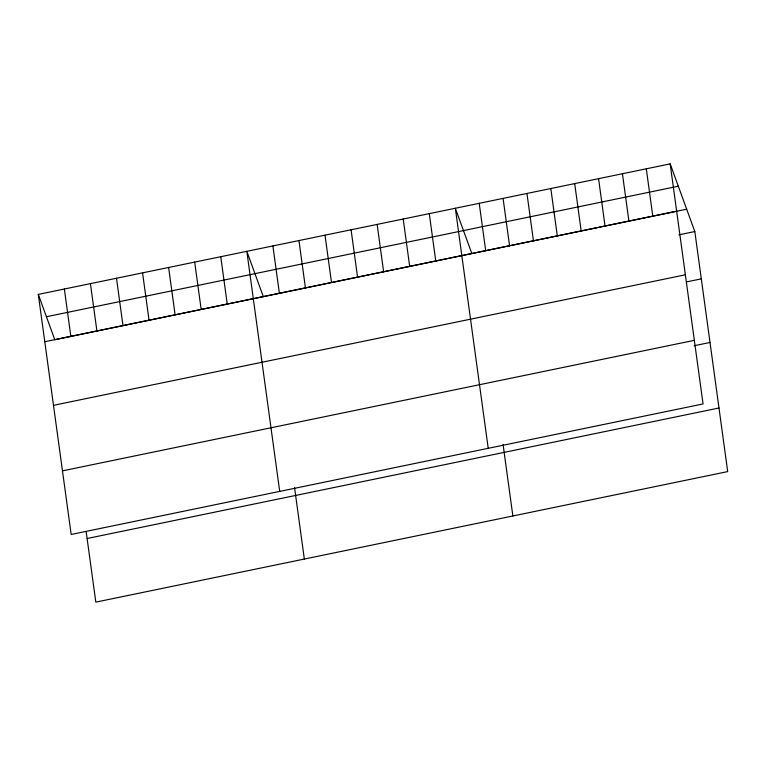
<?xml version="1.0" encoding="UTF-8"?>
<svg xmlns="http://www.w3.org/2000/svg" width="766" height="766" viewBox="0 0 766 766"><rect width="100%" height="100%" fill="white"/><g stroke="black" fill="none" stroke-linecap="round" stroke-linejoin="round"><path stroke-width="1.15" d="M670.173 163.876L703.054 403.941L71.181 534.467L38.3 294.403L670.173 163.876L694.819 231.533L727.7 471.597L95.827 602.124L86.165 531.623M46.429 316.731L678.303 186.205M44.782 341.722L676.656 211.196M686.681 209.204L54.807 339.731L38.3 294.403M678.906 234.827L694.819 231.533M53.496 405.329L685.369 274.803M686.518 281.907L701.302 278.862M62.467 470.86L694.341 340.334M694.092 345.753L710.015 342.459M87.113 538.517L718.987 408M471.846 253.584L455.339 208.256L488.22 448.321M263.332 296.662L246.815 251.325L279.705 491.389M646.303 168.807L652.785 216.127M622.432 173.738L628.915 221.058M598.562 178.669L605.044 225.989M574.692 183.601L581.174 230.92M550.821 188.532L557.303 235.851M526.951 193.463L533.433 240.783M503.08 198.394L509.562 245.714M479.21 203.325L485.692 250.645M503.051 444.328L512.866 515.978M429.276 213.637L435.758 260.957M403.203 219.019L409.686 266.338M377.14 224.409L383.622 271.729M351.077 229.79L357.559 277.11M325.014 235.172L331.496 282.491M298.951 240.553L305.433 287.882M272.887 245.943L279.37 293.263M294.527 487.396L304.341 559.056M220.752 256.706L227.234 304.035M194.688 262.096L201.171 309.416M168.625 267.478L175.108 314.797M142.562 272.859L149.044 320.188M116.499 278.25L122.981 325.569M90.426 283.631L96.909 330.95M64.363 289.012L70.845 336.331"/></g></svg>
